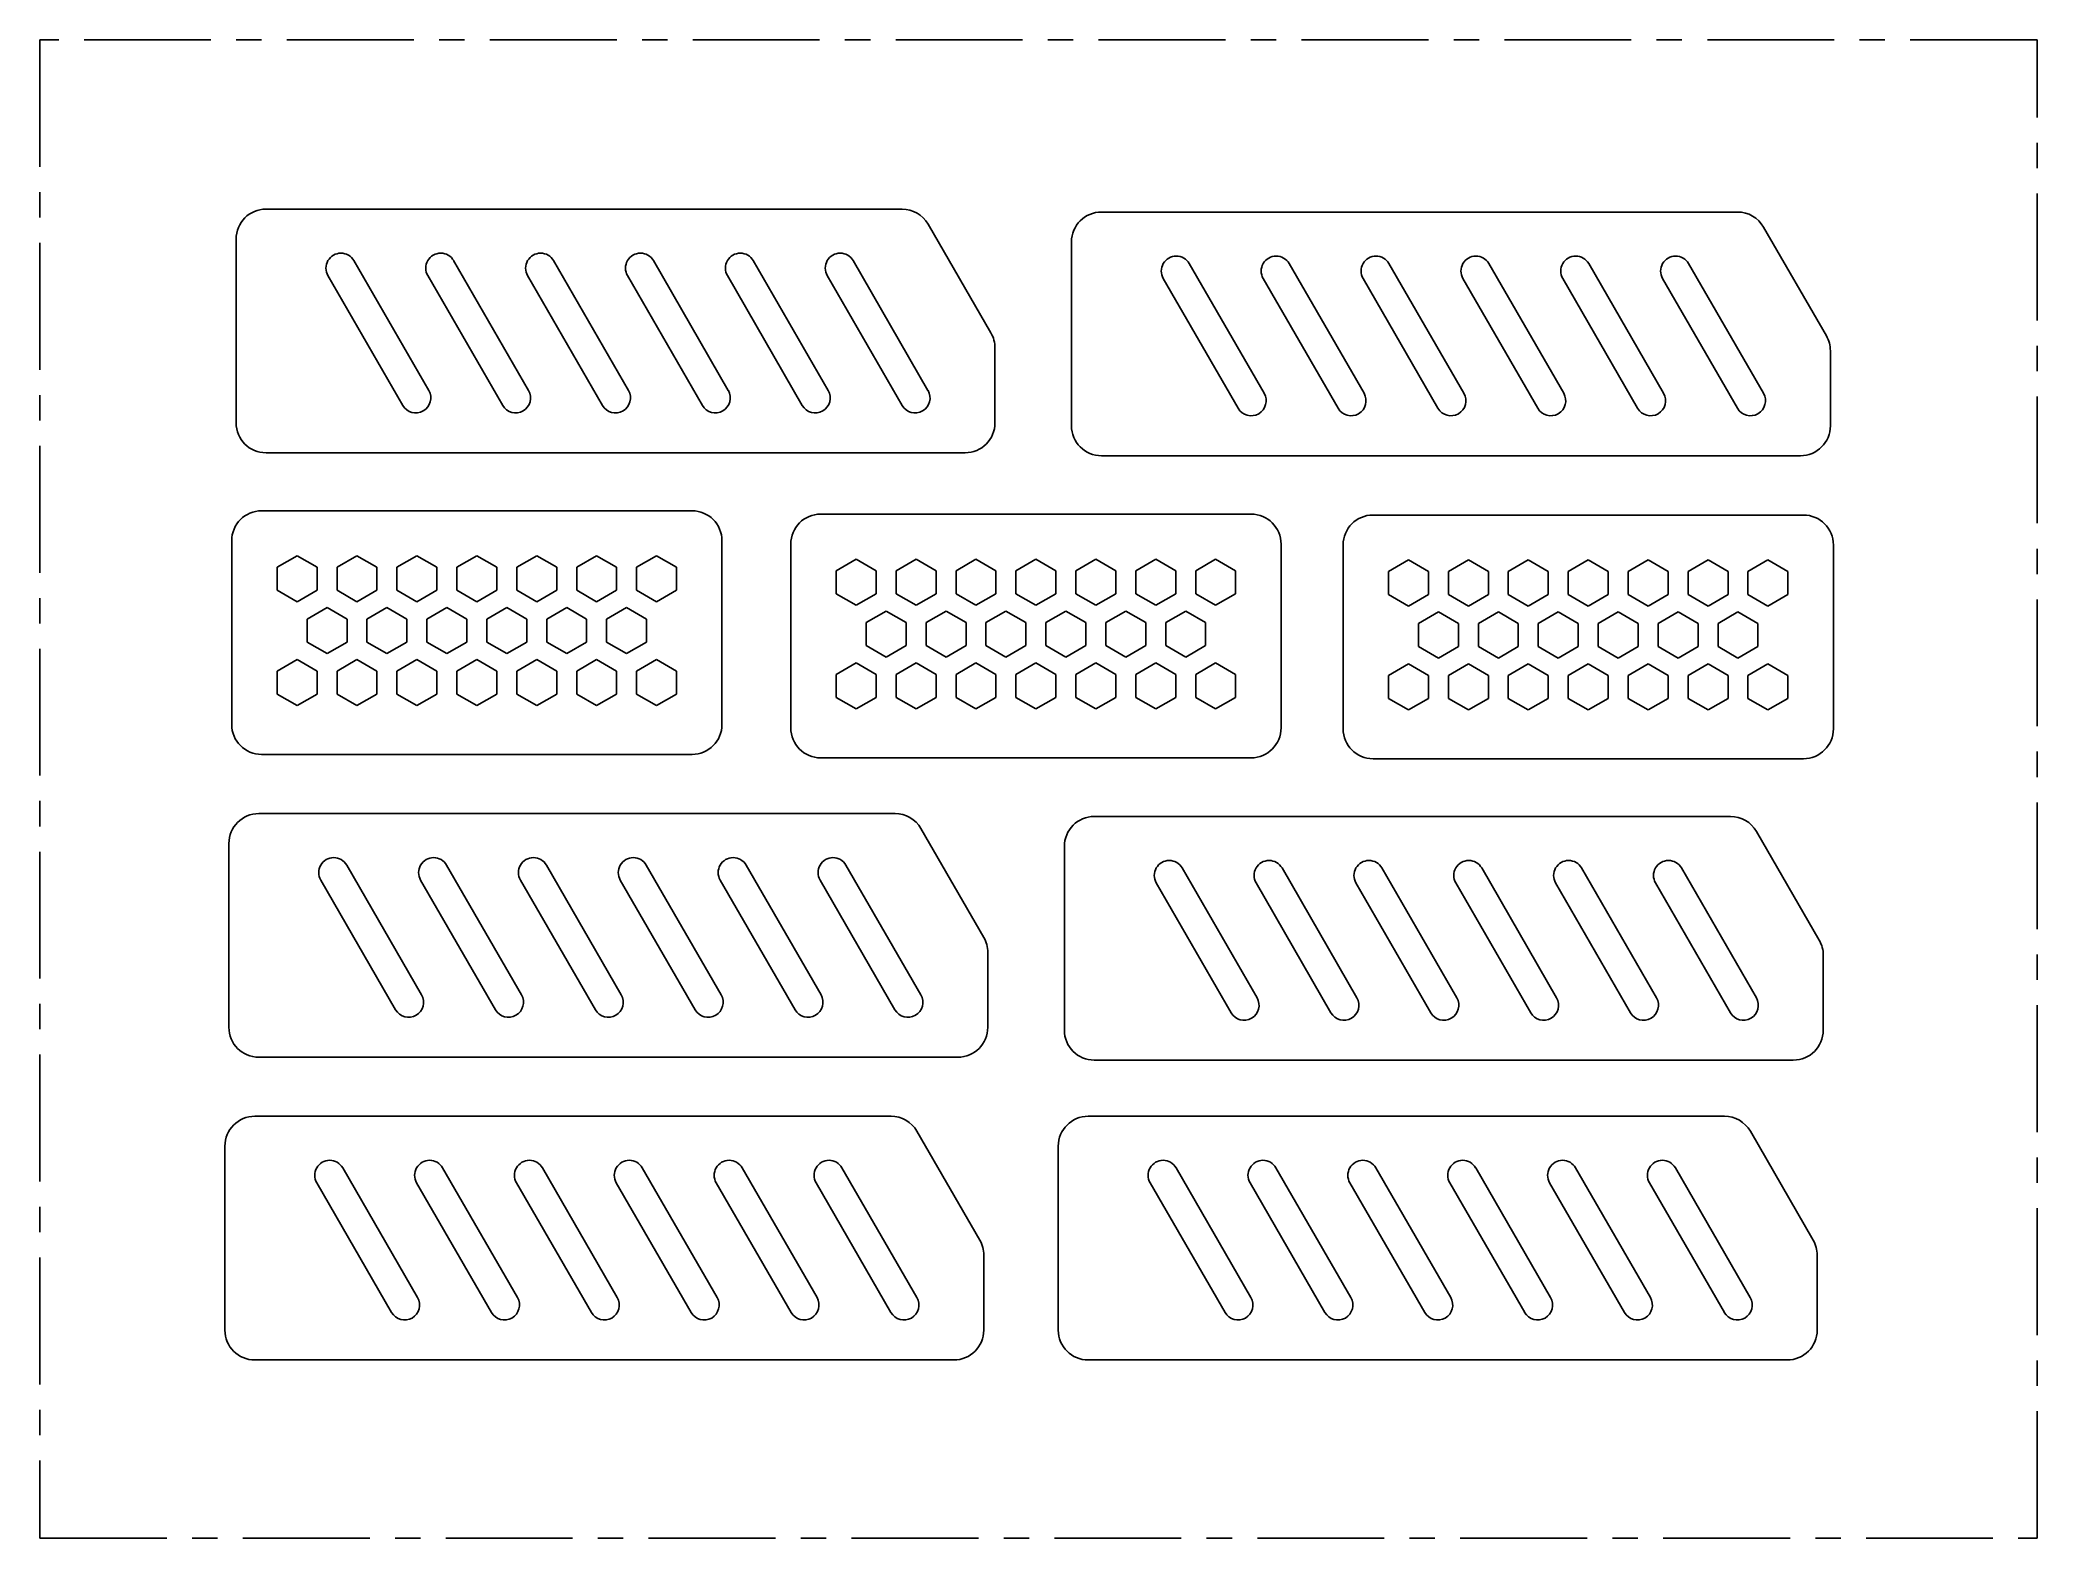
# Model space of a CAD drawing. Header units: millimetres. Extents: x 0 to 200, y -1 to 149.
import ezdxf

# ---------------------------------------------------------------- set-up
doc = ezdxf.new("R2010")
doc.units = ezdxf.units.MM
doc.linetypes.add('CENTERX2', pattern=[20.32, 12.7, -2.54, 2.54, -2.54])

msp = doc.modelspace()

# ---------------------------------------------------------------- linework, layer by layer
at = {"color": 7, "linetype": 'Continuous', "lineweight": 25}
for p, q in [((86.63, 132.43), (22.93, 132.43)), ((170.3, 132.14), (106.59, 132.14)), ((95.52, 120.03), (89.23, 130.93)), ((179.19, 119.74), (172.9, 130.64)), ((19.93, 129.43), (19.93, 111.03)), ((103.59, 129.14), (103.59, 110.74)), ((39.22, 114.28), (31.72, 127.27)), ((49.22, 114.28), (41.72, 127.27)), ((59.22, 114.28), (51.72, 127.27)), ((69.22, 114.28), (61.72, 127.27)), ((79.22, 114.28), (71.72, 127.27)), ((89.22, 114.28), (81.72, 127.27)), ((122.89, 113.99), (115.39, 126.98)), ((132.89, 113.99), (125.39, 126.98)), ((142.89, 113.99), (135.39, 126.98)), ((152.89, 113.99), (145.39, 126.98)), ((162.89, 113.99), (155.39, 126.98)), ((172.89, 113.99), (165.39, 126.98)), ((29.13, 125.77), (36.63, 112.78)), ((39.13, 125.77), (46.63, 112.78)), ((49.13, 125.77), (56.63, 112.78)), ((59.13, 125.77), (66.63, 112.78)), ((69.13, 125.77), (76.63, 112.78)), ((79.13, 125.77), (86.63, 112.78)), ((112.79, 125.48), (120.29, 112.49)), ((122.79, 125.48), (130.29, 112.49)), ((132.79, 125.48), (140.29, 112.49)), ((142.79, 125.48), (150.29, 112.49)), ((152.79, 125.48), (160.29, 112.49)), ((162.79, 125.48), (170.29, 112.49)), ((95.93, 111.03), (95.93, 118.53)), ((179.59, 110.74), (179.59, 118.24)), ((22.93, 108.03), (92.93, 108.03)), ((106.59, 107.74), (176.59, 107.74)), ((65.59, 102.23), (22.49, 102.23)), ((121.58, 101.89), (78.48, 101.89)), ((176.89, 101.8), (133.79, 101.8)), ((19.49, 99.23), (19.49, 80.83)), ((68.59, 80.83), (68.59, 99.23)), ((75.48, 98.89), (75.48, 80.49)), ((124.58, 80.49), (124.58, 98.89)), ((130.79, 98.8), (130.79, 80.4)), ((179.89, 80.4), (179.89, 98.8)), ((26.04, 97.73), (24.04, 96.58)), ((24.04, 96.58), (24.04, 94.27)), ((28.04, 96.58), (26.04, 97.73)), ((28.04, 94.27), (28.04, 96.58)), ((32.04, 97.73), (30.04, 96.58)), ((30.04, 96.58), (30.04, 94.27)), ((34.04, 96.58), (32.04, 97.73)), ((34.04, 94.27), (34.04, 96.58)), ((38.04, 97.73), (36.04, 96.58)), ((36.04, 96.58), (36.04, 94.27)), ((40.04, 96.58), (38.04, 97.73)), ((40.04, 94.27), (40.04, 96.58)), ((44.04, 97.73), (42.04, 96.58)), ((42.04, 96.58), (42.04, 94.27)), ((46.04, 96.58), (44.04, 97.73)), ((46.04, 94.27), (46.04, 96.58)), ((50.04, 97.73), (48.04, 96.58)), ((48.04, 96.58), (48.04, 94.27)), ((52.04, 96.58), (50.04, 97.73)), ((52.04, 94.27), (52.04, 96.58)), ((56.04, 97.73), (54.04, 96.58)), ((54.04, 96.58), (54.04, 94.27)), ((58.04, 96.58), (56.04, 97.73)), ((58.04, 94.27), (58.04, 96.58)), ((62.04, 97.73), (60.04, 96.58)), ((60.04, 96.58), (60.04, 94.27)), ((64.04, 96.58), (62.04, 97.73)), ((64.04, 94.27), (64.04, 96.58)), ((82.03, 97.39), (80.03, 96.23)), ((80.03, 96.23), (80.03, 93.92)), ((84.03, 96.23), (82.03, 97.39)), ((84.03, 93.92), (84.03, 96.23)), ((88.03, 97.39), (86.03, 96.23)), ((86.03, 96.23), (86.03, 93.92)), ((90.03, 96.23), (88.03, 97.39)), ((90.03, 93.92), (90.03, 96.23)), ((94.03, 97.39), (92.03, 96.23)), ((92.03, 96.23), (92.03, 93.92)), ((96.03, 96.23), (94.03, 97.39)), ((96.03, 93.92), (96.03, 96.23)), ((100.03, 97.39), (98.03, 96.23)), ((98.03, 96.23), (98.03, 93.92)), ((102.03, 96.23), (100.03, 97.39)), ((102.03, 93.92), (102.03, 96.23)), ((106.03, 97.39), (104.03, 96.23)), ((104.03, 96.23), (104.03, 93.92)), ((108.03, 96.23), (106.03, 97.39)), ((108.03, 93.92), (108.03, 96.23)), ((112.03, 97.39), (110.03, 96.23)), ((110.03, 96.23), (110.03, 93.92)), ((114.03, 96.23), (112.03, 97.39)), ((114.03, 93.92), (114.03, 96.23)), ((118.03, 97.39), (116.03, 96.23)), ((116.03, 96.23), (116.03, 93.92)), ((120.03, 96.23), (118.03, 97.39)), ((120.03, 93.92), (120.03, 96.23)), ((137.34, 97.3), (135.34, 96.14)), ((135.34, 96.14), (135.34, 93.83)), ((139.34, 96.14), (137.34, 97.3)), ((139.34, 93.83), (139.34, 96.14)), ((143.34, 97.3), (141.34, 96.14)), ((141.34, 96.14), (141.34, 93.83)), ((145.34, 96.14), (143.34, 97.3)), ((145.34, 93.83), (145.34, 96.14)), ((149.34, 97.3), (147.34, 96.14)), ((147.34, 96.14), (147.34, 93.83)), ((151.34, 96.14), (149.34, 97.3)), ((151.34, 93.83), (151.34, 96.14)), ((155.34, 97.3), (153.34, 96.14)), ((153.34, 96.14), (153.34, 93.83)), ((157.34, 96.14), (155.34, 97.3)), ((157.34, 93.83), (157.34, 96.14)), ((161.34, 97.3), (159.34, 96.14)), ((159.34, 96.14), (159.34, 93.83)), ((163.34, 96.14), (161.34, 97.3)), ((163.34, 93.83), (163.34, 96.14)), ((167.34, 97.3), (165.34, 96.14)), ((165.34, 96.14), (165.34, 93.83)), ((169.34, 96.14), (167.34, 97.3)), ((169.34, 93.83), (169.34, 96.14)), ((173.34, 97.3), (171.34, 96.14)), ((171.34, 96.14), (171.34, 93.83)), ((175.34, 96.14), (173.34, 97.3)), ((175.34, 93.83), (175.34, 96.14)), ((24.04, 94.27), (26.04, 93.11)), ((26.04, 93.11), (28.04, 94.27)), ((30.04, 94.27), (32.04, 93.11)), ((32.04, 93.11), (34.04, 94.27)), ((36.04, 94.27), (38.04, 93.11)), ((38.04, 93.11), (40.04, 94.27)), ((42.04, 94.27), (44.04, 93.11)), ((44.04, 93.11), (46.04, 94.27)), ((48.04, 94.27), (50.04, 93.11)), ((50.04, 93.11), (52.04, 94.27)), ((54.04, 94.27), (56.04, 93.11)), ((56.04, 93.11), (58.04, 94.27)), ((60.04, 94.27), (62.04, 93.11)), ((62.04, 93.11), (64.04, 94.27)), ((29.04, 92.53), (27.04, 91.38)), ((31.04, 91.38), (29.04, 92.53)), ((35.04, 92.53), (33.04, 91.38)), ((37.04, 91.38), (35.04, 92.53)), ((41.04, 92.53), (39.04, 91.38)), ((43.04, 91.38), (41.04, 92.53)), ((47.04, 92.53), (45.04, 91.38)), ((49.04, 91.38), (47.04, 92.53)), ((53.04, 92.53), (51.04, 91.38)), ((55.04, 91.38), (53.04, 92.53)), ((59.04, 92.53), (57.04, 91.38)), ((61.04, 91.38), (59.04, 92.53)), ((80.03, 93.92), (82.03, 92.77)), ((82.03, 92.77), (84.03, 93.92)), ((85.03, 92.19), (83.03, 91.04)), ((87.03, 91.04), (85.03, 92.19)), ((86.03, 93.92), (88.03, 92.77)), ((88.03, 92.77), (90.03, 93.92)), ((91.03, 92.19), (89.03, 91.04)), ((93.03, 91.04), (91.03, 92.19)), ((92.03, 93.92), (94.03, 92.77)), ((94.03, 92.77), (96.03, 93.92)), ((97.03, 92.19), (95.03, 91.04)), ((99.03, 91.04), (97.03, 92.19)), ((98.03, 93.92), (100.03, 92.77)), ((100.03, 92.77), (102.03, 93.92)), ((103.03, 92.19), (101.03, 91.04)), ((105.03, 91.04), (103.03, 92.19)), ((104.03, 93.92), (106.03, 92.77)), ((106.03, 92.77), (108.03, 93.92)), ((109.03, 92.19), (107.03, 91.04)), ((111.03, 91.04), (109.03, 92.19)), ((110.03, 93.92), (112.03, 92.77)), ((112.03, 92.77), (114.03, 93.92)), ((115.03, 92.19), (113.03, 91.04)), ((117.03, 91.04), (115.03, 92.19)), ((116.03, 93.92), (118.03, 92.77)), ((118.03, 92.77), (120.03, 93.92)), ((135.34, 93.83), (137.34, 92.68)), ((137.34, 92.68), (139.34, 93.83)), ((140.34, 92.1), (138.34, 90.95)), ((142.34, 90.95), (140.34, 92.1)), ((141.34, 93.83), (143.34, 92.68)), ((143.34, 92.68), (145.34, 93.83)), ((146.34, 92.1), (144.34, 90.95)), ((148.34, 90.95), (146.34, 92.1)), ((147.34, 93.83), (149.34, 92.68)), ((149.34, 92.68), (151.34, 93.83)), ((152.34, 92.1), (150.34, 90.95)), ((154.34, 90.95), (152.34, 92.1)), ((153.34, 93.83), (155.34, 92.68)), ((155.34, 92.68), (157.34, 93.83)), ((158.34, 92.1), (156.34, 90.95)), ((160.34, 90.95), (158.34, 92.1)), ((159.34, 93.83), (161.34, 92.68)), ((161.34, 92.68), (163.34, 93.83)), ((164.34, 92.1), (162.34, 90.95)), ((166.34, 90.95), (164.34, 92.1)), ((165.34, 93.83), (167.34, 92.68)), ((167.34, 92.68), (169.34, 93.83)), ((170.34, 92.1), (168.34, 90.95)), ((172.34, 90.95), (170.34, 92.1)), ((171.34, 93.83), (173.34, 92.68)), ((173.34, 92.68), (175.34, 93.83)), ((27.04, 91.38), (27.04, 89.07)), ((31.04, 89.07), (31.04, 91.38)), ((33.04, 91.38), (33.04, 89.07)), ((37.04, 89.07), (37.04, 91.38)), ((39.04, 91.38), (39.04, 89.07)), ((43.04, 89.07), (43.04, 91.38)), ((45.04, 91.38), (45.04, 89.07)), ((49.04, 89.07), (49.04, 91.38)), ((51.04, 91.38), (51.04, 89.07)), ((55.04, 89.07), (55.04, 91.38)), ((57.04, 91.38), (57.04, 89.07)), ((61.04, 89.07), (61.04, 91.38)), ((83.03, 91.04), (83.03, 88.73)), ((87.03, 88.73), (87.03, 91.04)), ((89.03, 91.04), (89.03, 88.73)), ((93.03, 88.73), (93.03, 91.04)), ((95.03, 91.04), (95.03, 88.73)), ((99.03, 88.73), (99.03, 91.04)), ((101.03, 91.04), (101.03, 88.73)), ((105.03, 88.73), (105.03, 91.04)), ((107.03, 91.04), (107.03, 88.73)), ((111.03, 88.73), (111.03, 91.04)), ((113.03, 91.04), (113.03, 88.73)), ((117.03, 88.73), (117.03, 91.04)), ((138.34, 90.95), (138.34, 88.64)), ((142.34, 88.64), (142.34, 90.95)), ((144.34, 90.95), (144.34, 88.64)), ((148.34, 88.64), (148.34, 90.95)), ((150.34, 90.95), (150.34, 88.64)), ((154.34, 88.64), (154.34, 90.95)), ((156.34, 90.95), (156.34, 88.64)), ((160.34, 88.64), (160.34, 90.95)), ((162.34, 90.95), (162.34, 88.64)), ((166.34, 88.64), (166.34, 90.95)), ((168.34, 90.95), (168.34, 88.64)), ((172.34, 88.64), (172.34, 90.95)), ((27.04, 89.07), (29.04, 87.92)), ((29.04, 87.92), (31.04, 89.07)), ((33.04, 89.07), (35.04, 87.92)), ((35.04, 87.92), (37.04, 89.07)), ((39.04, 89.07), (41.04, 87.92)), ((41.04, 87.92), (43.04, 89.07)), ((45.04, 89.07), (47.04, 87.92)), ((47.04, 87.92), (49.04, 89.07)), ((51.04, 89.07), (53.04, 87.92)), ((53.04, 87.92), (55.04, 89.07)), ((57.04, 89.07), (59.04, 87.92)), ((59.04, 87.92), (61.04, 89.07)), ((83.03, 88.73), (85.03, 87.57)), ((85.03, 87.57), (87.03, 88.73)), ((89.03, 88.73), (91.03, 87.57)), ((91.03, 87.57), (93.03, 88.73)), ((95.03, 88.73), (97.03, 87.57)), ((97.03, 87.57), (99.03, 88.73)), ((101.03, 88.73), (103.03, 87.57)), ((103.03, 87.57), (105.03, 88.73)), ((107.03, 88.73), (109.03, 87.57)), ((109.03, 87.57), (111.03, 88.73)), ((113.03, 88.73), (115.03, 87.57)), ((115.03, 87.57), (117.03, 88.73)), ((138.34, 88.64), (140.34, 87.48)), ((140.34, 87.48), (142.34, 88.64)), ((144.34, 88.64), (146.34, 87.48)), ((146.34, 87.48), (148.34, 88.64)), ((150.34, 88.64), (152.34, 87.48)), ((152.34, 87.48), (154.34, 88.64)), ((156.34, 88.64), (158.34, 87.48)), ((158.34, 87.48), (160.34, 88.64)), ((162.34, 88.64), (164.34, 87.48)), ((164.34, 87.48), (166.34, 88.64)), ((168.34, 88.64), (170.34, 87.48)), ((170.34, 87.48), (172.34, 88.64)), ((26.04, 87.34), (24.04, 86.18)), ((24.04, 86.18), (24.04, 83.87)), ((28.04, 86.18), (26.04, 87.34)), ((28.04, 83.87), (28.04, 86.18)), ((32.04, 87.34), (30.04, 86.18)), ((30.04, 86.18), (30.04, 83.87)), ((34.04, 86.18), (32.04, 87.34)), ((34.04, 83.87), (34.04, 86.18)), ((38.04, 87.34), (36.04, 86.18)), ((36.04, 86.18), (36.04, 83.87)), ((40.04, 86.18), (38.04, 87.34)), ((40.04, 83.87), (40.04, 86.18)), ((44.04, 87.34), (42.04, 86.18)), ((42.04, 86.18), (42.04, 83.87)), ((46.04, 86.18), (44.04, 87.34)), ((46.04, 83.87), (46.04, 86.18)), ((50.04, 87.34), (48.04, 86.18)), ((48.04, 86.18), (48.04, 83.87)), ((52.04, 86.18), (50.04, 87.34)), ((52.04, 83.87), (52.04, 86.18)), ((56.04, 87.34), (54.04, 86.18)), ((54.04, 86.18), (54.04, 83.87)), ((58.04, 86.18), (56.04, 87.34)), ((58.04, 83.87), (58.04, 86.18)), ((62.04, 87.34), (60.04, 86.18)), ((60.04, 86.18), (60.04, 83.87)), ((64.04, 86.18), (62.04, 87.34)), ((64.04, 83.87), (64.04, 86.18)), ((82.03, 86.99), (80.03, 85.84)), ((84.03, 85.84), (82.03, 86.99)), ((88.03, 86.99), (86.03, 85.84)), ((90.03, 85.84), (88.03, 86.99)), ((94.03, 86.99), (92.03, 85.84)), ((96.03, 85.84), (94.03, 86.99)), ((100.03, 86.99), (98.03, 85.84)), ((102.03, 85.84), (100.03, 86.99)), ((106.03, 86.99), (104.03, 85.84)), ((108.03, 85.84), (106.03, 86.99)), ((112.03, 86.99), (110.03, 85.84)), ((114.03, 85.84), (112.03, 86.99)), ((118.03, 86.99), (116.03, 85.84)), ((120.03, 85.84), (118.03, 86.99)), ((137.34, 86.91), (135.34, 85.75)), ((139.34, 85.75), (137.34, 86.91)), ((143.34, 86.91), (141.34, 85.75)), ((145.34, 85.75), (143.34, 86.91)), ((149.34, 86.91), (147.34, 85.75)), ((151.34, 85.75), (149.34, 86.91)), ((155.34, 86.91), (153.34, 85.75)), ((157.34, 85.75), (155.34, 86.91)), ((161.34, 86.91), (159.34, 85.75)), ((163.34, 85.75), (161.34, 86.91)), ((167.34, 86.91), (165.34, 85.75)), ((169.34, 85.75), (167.34, 86.91)), ((173.34, 86.91), (171.34, 85.75)), ((175.34, 85.75), (173.34, 86.91)), ((80.03, 85.84), (80.03, 83.53)), ((84.03, 83.53), (84.03, 85.84)), ((86.03, 85.84), (86.03, 83.53)), ((90.03, 83.53), (90.03, 85.84)), ((92.03, 85.84), (92.03, 83.53)), ((96.03, 83.53), (96.03, 85.84)), ((98.03, 85.84), (98.03, 83.53)), ((102.03, 83.53), (102.03, 85.84)), ((104.03, 85.84), (104.03, 83.53)), ((108.03, 83.53), (108.03, 85.84)), ((110.03, 85.84), (110.03, 83.53)), ((114.03, 83.53), (114.03, 85.84)), ((116.03, 85.84), (116.03, 83.53)), ((120.03, 83.53), (120.03, 85.84)), ((135.34, 85.75), (135.34, 83.44)), ((139.34, 83.44), (139.34, 85.75)), ((141.34, 85.75), (141.34, 83.44)), ((145.34, 83.44), (145.34, 85.75)), ((147.34, 85.75), (147.34, 83.44)), ((151.34, 83.44), (151.34, 85.75)), ((153.34, 85.75), (153.34, 83.44)), ((157.34, 83.44), (157.34, 85.75)), ((159.34, 85.75), (159.34, 83.44)), ((163.34, 83.44), (163.34, 85.75)), ((165.34, 85.75), (165.34, 83.44)), ((169.34, 83.44), (169.34, 85.75)), ((171.34, 85.75), (171.34, 83.44)), ((175.34, 83.44), (175.34, 85.75)), ((24.04, 83.87), (26.04, 82.72)), ((26.04, 82.72), (28.04, 83.87)), ((30.04, 83.87), (32.04, 82.72)), ((32.04, 82.72), (34.04, 83.87)), ((36.04, 83.87), (38.04, 82.72)), ((38.04, 82.72), (40.04, 83.87)), ((42.04, 83.87), (44.04, 82.72)), ((44.04, 82.72), (46.04, 83.87)), ((48.04, 83.87), (50.04, 82.72)), ((50.04, 82.72), (52.04, 83.87)), ((54.04, 83.87), (56.04, 82.72)), ((56.04, 82.72), (58.04, 83.87)), ((60.04, 83.87), (62.04, 82.72)), ((62.04, 82.72), (64.04, 83.87)), ((80.03, 83.53), (82.03, 82.38)), ((82.03, 82.38), (84.03, 83.53)), ((86.03, 83.53), (88.03, 82.38)), ((88.03, 82.38), (90.03, 83.53)), ((92.03, 83.53), (94.03, 82.38)), ((94.03, 82.38), (96.03, 83.53)), ((98.03, 83.53), (100.03, 82.38)), ((100.03, 82.38), (102.03, 83.53)), ((104.03, 83.53), (106.03, 82.38)), ((106.03, 82.38), (108.03, 83.53)), ((110.03, 83.53), (112.03, 82.38)), ((112.03, 82.38), (114.03, 83.53)), ((116.03, 83.53), (118.03, 82.38)), ((118.03, 82.38), (120.03, 83.53)), ((135.34, 83.44), (137.34, 82.29)), ((137.34, 82.29), (139.34, 83.44)), ((141.34, 83.44), (143.34, 82.29)), ((143.34, 82.29), (145.34, 83.44)), ((147.34, 83.44), (149.34, 82.29)), ((149.34, 82.29), (151.34, 83.44)), ((153.34, 83.44), (155.34, 82.29)), ((155.34, 82.29), (157.34, 83.44)), ((159.34, 83.44), (161.34, 82.29)), ((161.34, 82.29), (163.34, 83.44)), ((165.34, 83.44), (167.34, 82.29)), ((167.34, 82.29), (169.34, 83.44)), ((171.34, 83.44), (173.34, 82.29)), ((173.34, 82.29), (175.34, 83.44)), ((22.49, 77.83), (65.59, 77.83)), ((78.48, 77.49), (121.58, 77.49)), ((133.79, 77.4), (176.89, 77.4)), ((85.92, 71.91), (22.21, 71.91)), ((94.81, 59.51), (88.52, 70.41)), ((169.59, 71.62), (105.88, 71.62)), ((178.48, 59.23), (172.19, 70.12)), ((19.21, 68.91), (19.21, 50.51)), ((102.88, 68.62), (102.88, 50.22)), ((38.51, 53.76), (31.01, 66.75)), ((48.51, 53.76), (41.01, 66.75)), ((58.51, 53.76), (51.01, 66.75)), ((68.51, 53.76), (61.01, 66.75)), ((78.51, 53.76), (71.01, 66.75)), ((88.51, 53.76), (81.01, 66.75)), ((122.18, 53.47), (114.68, 66.46)), ((132.18, 53.47), (124.68, 66.46)), ((142.18, 53.47), (134.68, 66.46)), ((152.18, 53.47), (144.68, 66.46)), ((162.18, 53.47), (154.68, 66.46)), ((172.18, 53.47), (164.68, 66.46)), ((28.41, 65.25), (35.91, 52.26)), ((38.41, 65.25), (45.91, 52.26)), ((48.41, 65.25), (55.91, 52.26)), ((58.41, 65.25), (65.91, 52.26)), ((68.41, 65.25), (75.91, 52.26)), ((78.41, 65.25), (85.91, 52.26)), ((112.08, 64.96), (119.58, 51.97)), ((122.08, 64.96), (129.58, 51.97)), ((132.08, 64.96), (139.58, 51.97)), ((142.08, 64.96), (149.58, 51.97)), ((152.08, 64.96), (159.58, 51.97)), ((162.08, 64.96), (169.58, 51.97)), ((95.21, 50.51), (95.21, 58.01)), ((178.88, 50.22), (178.88, 57.73)), ((22.21, 47.51), (92.21, 47.51)), ((105.88, 47.22), (175.88, 47.22)), ((85.52, 41.6), (21.81, 41.6)), ((94.41, 29.2), (88.11, 40.1)), ((168.98, 41.6), (105.27, 41.6)), ((177.87, 29.2), (171.58, 40.1)), ((18.81, 38.6), (18.81, 20.2)), ((102.27, 38.6), (102.27, 20.2)), ((38.11, 23.45), (30.61, 36.44)), ((48.11, 23.45), (40.61, 36.44)), ((58.11, 23.45), (50.61, 36.44)), ((68.11, 23.45), (60.61, 36.44)), ((78.11, 23.45), (70.61, 36.44)), ((88.11, 23.45), (80.61, 36.44)), ((121.57, 23.45), (114.07, 36.44)), ((131.57, 23.45), (124.07, 36.44)), ((141.57, 23.45), (134.07, 36.44)), ((151.57, 23.45), (144.07, 36.44)), ((161.57, 23.45), (154.07, 36.44)), ((171.57, 23.45), (164.07, 36.44)), ((28.01, 34.94), (35.51, 21.95)), ((38.01, 34.94), (45.51, 21.95)), ((48.01, 34.94), (55.51, 21.95)), ((58.01, 34.94), (65.51, 21.95)), ((68.01, 34.94), (75.51, 21.95)), ((78.01, 34.94), (85.51, 21.95)), ((111.48, 34.94), (118.98, 21.95)), ((121.48, 34.94), (128.98, 21.95)), ((131.48, 34.94), (138.98, 21.95)), ((141.48, 34.94), (148.98, 21.95)), ((151.48, 34.94), (158.98, 21.95)), ((161.48, 34.94), (168.98, 21.95)), ((94.81, 20.2), (94.81, 27.7)), ((178.27, 20.2), (178.27, 27.7)), ((21.81, 17.2), (91.81, 17.2)), ((105.27, 17.2), (175.27, 17.2))]:
    msp.add_line(p, q, dxfattribs=at)
at = {"color": 32, "linetype": 'CENTERX2', "true_color": 0xcd6928}
msp.add_lwpolyline([(0.29, -0.63), (200.29, -0.63), (200.29, 149.37), (0.29, 149.37)], close=True, dxfattribs=at)
at = {"color": 7, "linetype": 'Continuous', "lineweight": 25}
for centre, radius, start, end in [((22.93, 129.43), 3, 90, 180), ((86.63, 129.43), 3, 30, 90), ((106.59, 129.14), 3, 90, 180), ((170.3, 129.14), 3, 30, 90), ((30.43, 126.52), 1.5, 30, 210), ((40.43, 126.52), 1.5, 30, 210), ((50.43, 126.52), 1.5, 30, 210), ((60.43, 126.52), 1.5, 30, 210), ((70.43, 126.52), 1.5, 30, 210), ((80.43, 126.52), 1.5, 30, 210), ((114.09, 126.23), 1.5, 30, 210), ((124.09, 126.23), 1.5, 30, 210), ((134.09, 126.23), 1.5, 30, 210), ((144.09, 126.23), 1.5, 30, 210), ((154.09, 126.23), 1.5, 30, 210), ((164.09, 126.23), 1.5, 30, 210), ((92.93, 118.53), 3, 0, 30), ((176.59, 118.24), 3, 0, 30), ((37.93, 113.53), 1.5, 210, 30), ((47.93, 113.53), 1.5, 210, 30), ((57.93, 113.53), 1.5, 210, 30), ((67.93, 113.53), 1.5, 210, 30), ((77.93, 113.53), 1.5, 210, 30), ((87.93, 113.53), 1.5, 210, 30), ((121.59, 113.24), 1.5, 210, 30), ((131.59, 113.24), 1.5, 210, 30), ((141.59, 113.24), 1.5, 210, 30), ((151.59, 113.24), 1.5, 210, 30), ((161.59, 113.24), 1.5, 210, 30), ((171.59, 113.24), 1.5, 210, 30), ((22.93, 111.03), 3, 180, 270), ((92.93, 111.03), 3, 270, 0), ((106.59, 110.74), 3, 180, 270), ((176.59, 110.74), 3, 270, 0), ((22.49, 99.23), 3, 90, 180), ((65.59, 99.23), 3, 0, 90), ((78.48, 98.89), 3, 90, 180), ((121.58, 98.89), 3, 0, 90), ((133.79, 98.8), 3, 90, 180), ((176.89, 98.8), 3, 0, 90), ((22.49, 80.83), 3, 180, 270), ((65.59, 80.83), 3, 270, 0), ((78.48, 80.49), 3, 180, 270), ((121.58, 80.49), 3, 270, 0), ((133.79, 80.4), 3, 180, 270), ((176.89, 80.4), 3, 270, 0), ((22.21, 68.91), 3, 90, 180), ((85.92, 68.91), 3, 30, 90), ((105.88, 68.62), 3, 90, 180), ((169.59, 68.62), 3, 30, 90), ((29.71, 66), 1.5, 30, 210), ((39.71, 66), 1.5, 30, 210), ((49.71, 66), 1.5, 30, 210), ((59.71, 66), 1.5, 30, 210), ((69.71, 66), 1.5, 30, 210), ((79.71, 66), 1.5, 30, 210), ((113.38, 65.71), 1.5, 30, 210), ((123.38, 65.71), 1.5, 30, 210), ((133.38, 65.71), 1.5, 30, 210), ((143.38, 65.71), 1.5, 30, 210), ((153.38, 65.71), 1.5, 30, 210), ((163.38, 65.71), 1.5, 30, 210), ((92.21, 58.01), 3, 0, 30), ((175.88, 57.73), 3, 0, 30), ((37.21, 53.01), 1.5, 210, 30), ((47.21, 53.01), 1.5, 210, 30), ((57.21, 53.01), 1.5, 210, 30), ((67.21, 53.01), 1.5, 210, 30), ((77.21, 53.01), 1.5, 210, 30), ((87.21, 53.01), 1.5, 210, 30), ((120.88, 52.72), 1.5, 210, 30), ((130.88, 52.72), 1.5, 210, 30), ((140.88, 52.72), 1.5, 210, 30), ((150.88, 52.72), 1.5, 210, 30), ((160.88, 52.72), 1.5, 210, 30), ((170.88, 52.72), 1.5, 210, 30), ((22.21, 50.51), 3, 180, 270), ((92.21, 50.51), 3, 270, 0), ((105.88, 50.22), 3, 180, 270), ((175.88, 50.22), 3, 270, 0), ((21.81, 38.6), 3, 90, 180), ((85.52, 38.6), 3, 30, 90), ((105.27, 38.6), 3, 90, 180), ((168.98, 38.6), 3, 30, 90), ((29.31, 35.69), 1.5, 30, 210), ((39.31, 35.69), 1.5, 30, 210), ((49.31, 35.69), 1.5, 30, 210), ((59.31, 35.69), 1.5, 30, 210), ((69.31, 35.69), 1.5, 30, 210), ((79.31, 35.69), 1.5, 30, 210), ((112.77, 35.69), 1.5, 30, 210), ((122.77, 35.69), 1.5, 30, 210), ((132.77, 35.69), 1.5, 30, 210), ((142.77, 35.69), 1.5, 30, 210), ((152.77, 35.69), 1.5, 30, 210), ((162.77, 35.69), 1.5, 30, 210), ((91.81, 27.7), 3, 0, 30), ((175.27, 27.7), 3, 0, 30), ((36.81, 22.7), 1.5, 210, 30), ((46.81, 22.7), 1.5, 210, 30), ((56.81, 22.7), 1.5, 210, 30), ((66.81, 22.7), 1.5, 210, 30), ((76.81, 22.7), 1.5, 210, 30), ((86.81, 22.7), 1.5, 210, 30), ((120.27, 22.7), 1.5, 210, 30), ((130.27, 22.7), 1.5, 210, 30), ((140.27, 22.7), 1.5, 210, 30), ((150.27, 22.7), 1.5, 210, 30), ((160.27, 22.7), 1.5, 210, 30), ((170.27, 22.7), 1.5, 210, 30), ((21.81, 20.2), 3, 180, 270), ((91.81, 20.2), 3, 270, 0), ((105.27, 20.2), 3, 180, 270), ((175.27, 20.2), 3, 270, 0)]:
    msp.add_arc(centre, radius, start, end, dxfattribs=at)

doc.saveas('drawing.dxf')
